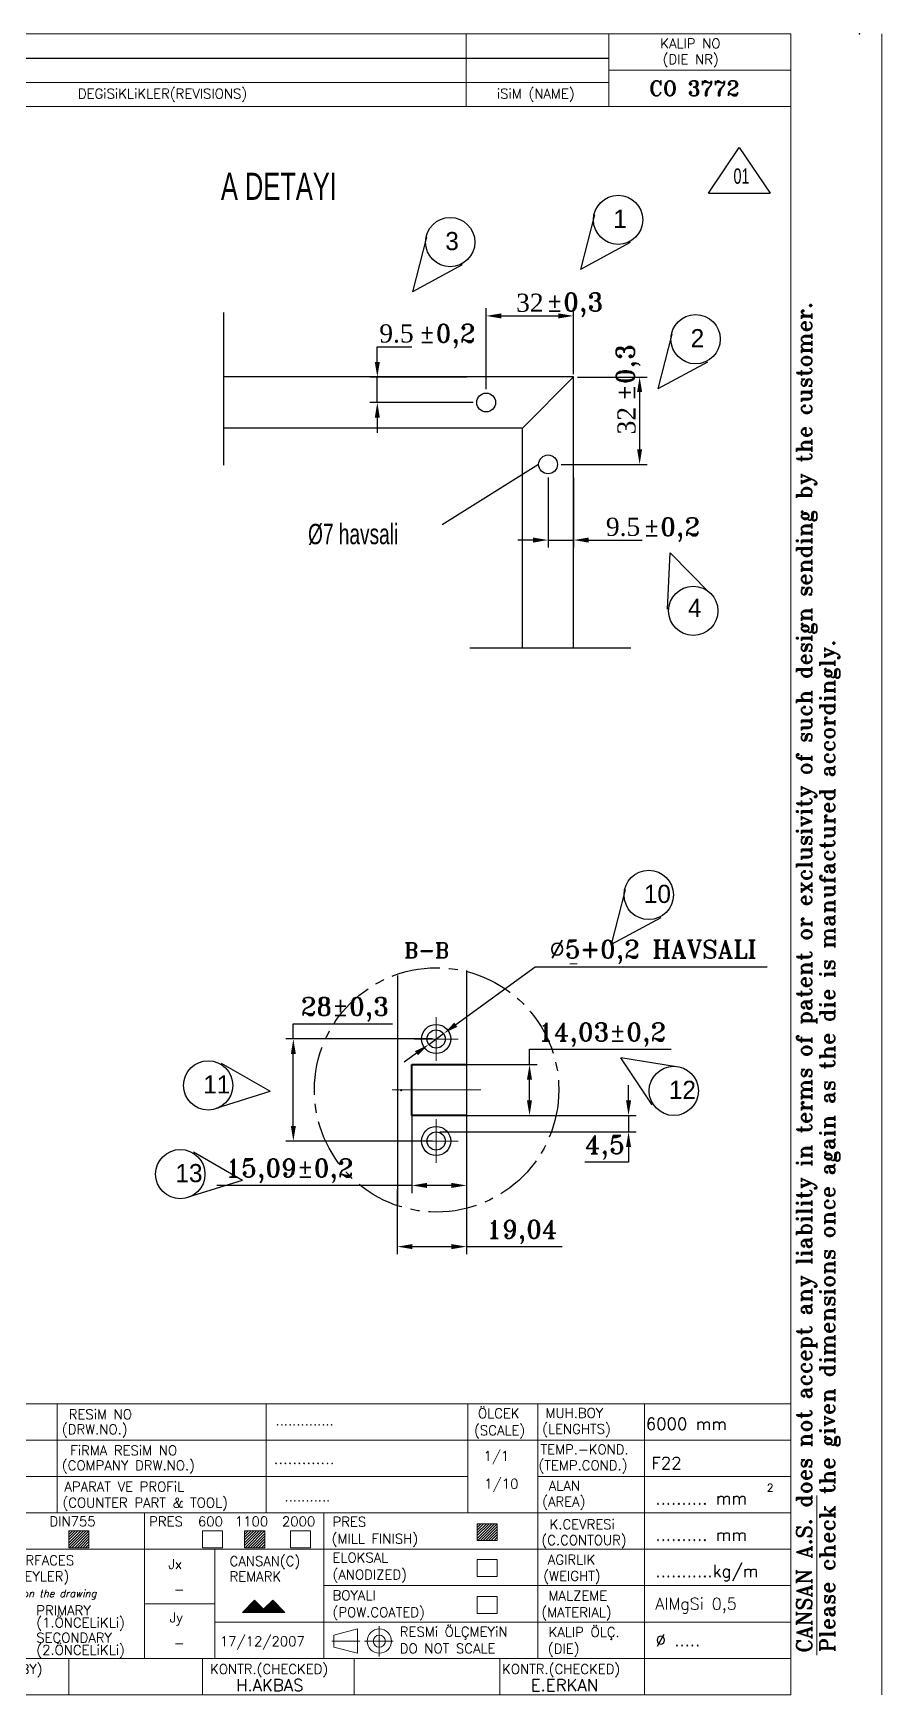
# Model space of a CAD drawing. Header units: millimetres. Extents: x 2665 to 3085, y 1419 to 1697.
# Drawn here: x 2945 to 3084.9, y 1422.7 to 1696.8 of the extents above; entities that cross this region are included whole.
import ezdxf

# ---------------------------------------------------------------- set-up
doc = ezdxf.new("R2010")
doc.units = ezdxf.units.MM
doc.header["$LTSCALE"] = 5
doc.linetypes.add('CENTER', pattern=[1.25, 0.8, -0.15, 0.15, -0.15])
doc.linetypes.add('HIDDEN', pattern=[9.525, 6.35, -3.175])
for name, color, linetype, lineweight in [('cizgi', 7, 'Continuous', 20), ('EKSEN', 6, 'CENTER', 18), ('olcu', 242, 'Continuous', 18), ('VOLLEBREIT', 7, 'Continuous', 40)]:
    doc.layers.add(name, color=color, linetype=linetype, lineweight=lineweight)
doc.styles.add('ROMANT', font='romant.shx', dxfattribs={"height": 3})
doc.dimstyles.new('ISO-25', dxfattribs={"dimtxt": 10, "dimasz": 2.5, "dimexe": 1.25, "dimexo": 0.625, "dimtad": 1, "dimtoh": 1, "dimtxsty": 'ROMANT', "dimcen": 2.5, "dimclrd": 242, "dimclre": 242, "dimclrt": 242, "dimadec": 1, "dimazin": 2, "dimtfac": 1, "dimtmove": 0, "dimatfit": 3, "dimfxl": 0, "dimarcsym": 0})

# ---------------------------------------------------------------- blocks, each defined once
blk = doc.blocks.new('*D159')
at = {"color": 242, "lineweight": -2, "ltscale": 5}
for p, q in [((3029.9, 1623.53), (3029.9, 1611.97)), ((3034.11, 1623.53), (3034.11, 1611.97)), ((3027.4, 1613.22), (3024.9, 1613.22)), ((3029.9, 1613.22), (3034.11, 1613.22)), ((3036.61, 1613.22), (3045.43, 1613.22))]:
    blk.add_line(p, q, dxfattribs=at)
at = {"color": 242, "ltscale": 5}
for points in [[(3027.4, 1613.64), (3027.4, 1612.8), (3029.9, 1613.22)], [(3036.61, 1613.64), (3036.61, 1612.8), (3034.11, 1613.22)]]:
    blk.add_solid(points, dxfattribs=at)
at = {"layer": 'Defpoints', "color": 0, "ltscale": 5}
for p in [(3029.9, 1624.16), (3034.11, 1624.16), (3034.11, 1613.22)]:
    blk.add_point(p, dxfattribs=at)
at = {"color": 242, "ltscale": 5, "insert": (3042.27, 1615.38), "char_height": 3, "attachment_point": 5, "style": 'ROMANT'}
blk.add_mtext('{\\fTimes New Roman|b0|i0|c162|p18;9.5}', dxfattribs=at)
blk = doc.blocks.new('*D160')
at = {"color": 242, "lineweight": -2, "ltscale": 5}
for p, q in [((3019.69, 1638.09), (3019.69, 1651.45)), ((3022.19, 1650.2), (3031.61, 1650.2)), ((3034.11, 1640.6), (3034.11, 1651.45))]:
    blk.add_line(p, q, dxfattribs=at)
at = {"color": 242, "ltscale": 5}
for points in [[(3022.19, 1650.61), (3022.19, 1649.78), (3019.69, 1650.2)], [(3031.61, 1650.61), (3031.61, 1649.78), (3034.11, 1650.2)]]:
    blk.add_solid(points, dxfattribs=at)
at = {"layer": 'Defpoints', "color": 0, "ltscale": 5}
for p in [(3034.11, 1650.2), (3034.11, 1639.97), (3019.69, 1637.46)]:
    blk.add_point(p, dxfattribs=at)
at = {"color": 242, "ltscale": 5, "insert": (3026.9, 1652.35), "char_height": 3, "attachment_point": 5, "style": 'ROMANT'}
blk.add_mtext('{\\fTimes New Roman|b0|i0|c162|p18;32}', dxfattribs=at)
blk = doc.blocks.new('*D161')
at = {"color": 242, "lineweight": -2, "ltscale": 5}
for p, q in [((3001.74, 1642.62), (3001.74, 1645.12)), ((3001.74, 1645.12), (3007.44, 1645.12)), ((3016.52, 1640.12), (3000.49, 1640.12)), ((3001.74, 1635.91), (3001.74, 1640.12)), ((3017.52, 1635.91), (3000.49, 1635.91)), ((3001.74, 1633.41), (3001.74, 1630.91))]:
    blk.add_line(p, q, dxfattribs=at)
at = {"color": 242, "ltscale": 5}
for points in [[(3001.32, 1642.62), (3002.16, 1642.62), (3001.74, 1640.12)], [(3001.32, 1633.41), (3002.16, 1633.41), (3001.74, 1635.91)]]:
    blk.add_solid(points, dxfattribs=at)
at = {"layer": 'Defpoints', "color": 0, "ltscale": 5}
for p in [(3001.74, 1640.12), (3017.15, 1640.12), (3018.14, 1635.91)]:
    blk.add_point(p, dxfattribs=at)
at = {"color": 242, "ltscale": 5, "insert": (3004.9, 1647.28), "char_height": 3, "attachment_point": 5, "style": 'ROMANT'}
blk.add_mtext('{\\fTimes New Roman|b0|i0|c162|p18;9.5}', dxfattribs=at)
blk = doc.blocks.new('*D162')
at = {"color": 242, "lineweight": -2, "ltscale": 5}
for p, q in [((3034.73, 1640.12), (3046.25, 1640.12)), ((3045, 1637.62), (3045, 1628.21)), ((3032.07, 1625.71), (3046.25, 1625.71))]:
    blk.add_line(p, q, dxfattribs=at)
at = {"color": 242, "ltscale": 5}
for points in [[(3044.58, 1637.62), (3045.41, 1637.62), (3045, 1640.12)], [(3044.58, 1628.21), (3045.41, 1628.21), (3045, 1625.71)]]:
    blk.add_solid(points, dxfattribs=at)
at = {"layer": 'Defpoints', "color": 0, "ltscale": 5}
for p in [(3034.11, 1640.12), (3031.45, 1625.71), (3045, 1625.71)]:
    blk.add_point(p, dxfattribs=at)
at = {"color": 242, "ltscale": 5, "insert": (3042.85, 1632.92), "char_height": 3, "attachment_point": 5, "rotation": 90, "style": 'ROMANT'}
blk.add_mtext('{\\fTimes New Roman|b0|i0|c162|p18;32}', dxfattribs=at)
blk = doc.blocks.new('*D163')
at = {"color": 242, "lineweight": -2, "ltscale": 5}
for p, q in [((3026.84, 1526.7), (3026.84, 1529.21)), ((3026.84, 1529.21), (3050.18, 1529.21)), ((3012.4, 1526.7), (3028.09, 1526.7)), ((3026.84, 1520.78), (3026.84, 1524.2)), ((3012.4, 1518.28), (3028.09, 1518.28))]:
    blk.add_line(p, q, dxfattribs=at)
at = {"color": 242, "ltscale": 5}
for points in [[(3026.42, 1524.2), (3027.25, 1524.2), (3026.84, 1526.7)], [(3026.42, 1520.78), (3027.25, 1520.78), (3026.84, 1518.28)]]:
    blk.add_solid(points, dxfattribs=at)
at = {"layer": 'Defpoints', "color": 0, "ltscale": 5}
for p in [(3011.77, 1526.7), (3011.77, 1518.28), (3026.84, 1518.28)]:
    blk.add_point(p, dxfattribs=at)
at = {"color": 242, "ltscale": 5, "insert": (3038.82, 1531.62), "char_height": 3, "attachment_point": 5, "style": 'ROMANT'}
blk.add_mtext('14,03±0,2', dxfattribs=at)
blk = doc.blocks.new('*D164')
at = {"color": 242, "lineweight": -2, "ltscale": 5}
for p, q in [((3007.42, 1521.88), (3007.42, 1505.5)), ((3016.47, 1523.86), (3016.47, 1505.5)), ((3007.42, 1506.75), (2975.3, 1506.75)), ((3013.97, 1506.75), (3009.92, 1506.75))]:
    blk.add_line(p, q, dxfattribs=at)
at = {"color": 242, "ltscale": 5}
for points in [[(3009.92, 1507.17), (3009.92, 1506.34), (3007.42, 1506.75)], [(3013.97, 1507.17), (3013.97, 1506.34), (3016.47, 1506.75)]]:
    blk.add_solid(points, dxfattribs=at)
at = {"layer": 'Defpoints', "color": 0, "ltscale": 5}
for p in [(3016.47, 1524.49), (3007.42, 1522.51), (3016.47, 1506.75)]:
    blk.add_point(p, dxfattribs=at)
at = {"color": 242, "ltscale": 5, "insert": (2987.28, 1509.16), "char_height": 3, "attachment_point": 5, "style": 'ROMANT'}
blk.add_mtext('15,09±0,2', dxfattribs=at)
blk = doc.blocks.new('*D165')
at = {"color": 242, "lineweight": -2, "ltscale": 5}
for p, q in [((3027.75, 1542.77), (3014.68, 1533.26)), ((3066.05, 1542.77), (3027.75, 1542.77)), ((3010.23, 1530.02), (3012.66, 1531.79)), ((3008.21, 1528.55), (3006.19, 1527.08))]:
    blk.add_line(p, q, dxfattribs=at)
at = {"color": 242, "ltscale": 5}
for points in [[(3014.43, 1533.6), (3014.92, 1532.92), (3012.66, 1531.79)], [(3007.96, 1528.89), (3008.45, 1528.22), (3010.23, 1530.02)]]:
    blk.add_solid(points, dxfattribs=at)
at = {"layer": 'Defpoints', "color": 0, "ltscale": 5}
for p in [(3010.23, 1530.02), (3012.66, 1531.79)]:
    blk.add_point(p, dxfattribs=at)
at = {"color": 242, "ltscale": 5, "insert": (3047.21, 1545.26), "char_height": 3, "attachment_point": 5, "style": 'ROMANT'}
blk.add_mtext('{\\fRomanT|b0|i0|c162|p2;%%C5+0,2 HAVSALI}', dxfattribs=at)
blk = doc.blocks.new('*D166')
at = {"color": 242, "lineweight": -2, "ltscale": 5}
for p, q in [((2987.89, 1530.91), (2987.89, 1533.41)), ((2987.89, 1533.41), (3004.23, 1533.41)), ((3010.82, 1530.91), (2986.64, 1530.91)), ((2987.89, 1516.57), (2987.89, 1528.41)), ((3010.82, 1514.07), (2986.64, 1514.07))]:
    blk.add_line(p, q, dxfattribs=at)
at = {"color": 242, "ltscale": 5}
for points in [[(2987.48, 1528.41), (2988.31, 1528.41), (2987.89, 1530.91)], [(2987.48, 1516.57), (2988.31, 1516.57), (2987.89, 1514.07)]]:
    blk.add_solid(points, dxfattribs=at)
at = {"layer": 'Defpoints', "color": 0, "ltscale": 5}
for p in [(2987.89, 1530.91), (3011.44, 1530.91), (3011.44, 1514.07)]:
    blk.add_point(p, dxfattribs=at)
at = {"color": 242, "ltscale": 5, "insert": (2996.38, 1535.82), "char_height": 3, "attachment_point": 5, "style": 'ROMANT'}
blk.add_mtext('28±0,3', dxfattribs=at)
blk = doc.blocks.new('*D167')
at = {"color": 242, "lineweight": -2, "ltscale": 5}
for p, q in [((3005.04, 1506.13), (3005.04, 1495.4)), ((3016.47, 1505.55), (3016.47, 1495.4)), ((3007.54, 1496.65), (3013.97, 1496.65)), ((3016.47, 1496.65), (3032.22, 1496.65))]:
    blk.add_line(p, q, dxfattribs=at)
at = {"color": 242, "ltscale": 5}
for points in [[(3007.54, 1497.07), (3007.54, 1496.24), (3005.04, 1496.65)], [(3013.97, 1497.07), (3013.97, 1496.24), (3016.47, 1496.65)]]:
    blk.add_solid(points, dxfattribs=at)
at = {"layer": 'Defpoints', "color": 0, "ltscale": 5}
for p in [(3005.04, 1506.75), (3016.47, 1506.17), (3016.47, 1496.65)]:
    blk.add_point(p, dxfattribs=at)
at = {"color": 242, "ltscale": 5, "insert": (3025.59, 1499.06), "char_height": 3, "attachment_point": 5, "style": 'ROMANT'}
blk.add_mtext('19,04', dxfattribs=at)
blk = doc.blocks.new('*D171')
at = {"color": 242, "linetype": 'HIDDEN', "lineweight": -2, "ltscale": 5}
for p, q in [((3043.17, 1520.78), (3043.17, 1523.28)), ((3012.57, 1518.28), (3044.42, 1518.28)), ((3043.17, 1518.28), (3043.17, 1515.58)), ((3012.07, 1515.58), (3044.42, 1515.58)), ((3043.17, 1510.58), (3035.97, 1510.58)), ((3043.17, 1513.08), (3043.17, 1510.58))]:
    blk.add_line(p, q, dxfattribs=at)
at = {"color": 242, "linetype": 'HIDDEN', "ltscale": 5}
for points in [[(3042.76, 1520.78), (3043.59, 1520.78), (3043.17, 1518.28)], [(3042.76, 1513.08), (3043.59, 1513.08), (3043.17, 1515.58)]]:
    blk.add_solid(points, dxfattribs=at)
at = {"layer": 'Defpoints', "color": 0, "linetype": 'HIDDEN', "ltscale": 5}
for p in [(3011.94, 1518.28), (3011.44, 1515.58), (3043.17, 1515.58)]:
    blk.add_point(p, dxfattribs=at)
at = {"color": 242, "linetype": 'HIDDEN', "ltscale": 5, "insert": (3039.26, 1513.01), "char_height": 3, "attachment_point": 5, "style": 'ROMANT'}
blk.add_mtext('{\\fRomanT|b0|i0|c162|p2;4,5}', dxfattribs=at)

msp = doc.modelspace()

# ---------------------------------------------------------------- hatches: boundary and pattern name
at = {"layer": 'cizgi', "ltscale": 0.05}
h = msp.add_hatch(dxfattribs=at)
h.set_pattern_fill('ANSI31', color=256, scale=0.1, style=0)
h.set_pattern_definition([(45, (2137.95908, 1103.9476), (-0.2245064, 0.2245064), [])])
h.paths.add_polyline_path([(3021.5282, 1450.9403), (3018.2133, 1450.9403), (3018.2133, 1448.1573), (3021.5282, 1448.1573)])
h = msp.add_hatch(dxfattribs=at)
h.set_pattern_fill('ANSI31', color=256, scale=0.1, style=0)
h.set_pattern_definition([(45, (2070.60426, 1102.7783), (-0.2245064, 0.2245064), [])])
h.paths.add_polyline_path([(2954.1734, 1449.771), (2950.8584, 1449.771), (2950.8584, 1446.988), (2954.1734, 1446.988)])
h = msp.add_hatch(dxfattribs=at)
h.set_pattern_fill('ANSI31', color=256, scale=0.1, style=0)
h.set_pattern_definition([(45, (2099.5954, 1102.7783), (-0.2245064, 0.2245064), [])])
h.paths.add_polyline_path([(2983.1646, 1449.771), (2979.8496, 1449.771), (2979.8496, 1446.988), (2983.1646, 1446.988)])
h = msp.add_hatch(dxfattribs=at)
h.set_pattern_fill('ANSI31', color=256, scale=0.05, style=0)
h.set_pattern_definition([(45, (2109.79003, 1662.786), (-0.112253202, 0.112253202), [])])
h.paths.add_polyline_path([(2986.4975, 1436.3198), (2984.4975, 1438.3198), (2982.9975, 1436.8198), (2981.4975, 1438.3198), (2979.4975, 1436.3198)])

# ---------------------------------------------------------------- linework, layer by layer
at = {"ltscale": 0.05}
msp.add_line((2888.9302, 1692.7216), (3039.9302, 1692.7216), dxfattribs=at)
for p, q in [((3056.3694, 1670.4653), (3061.4347, 1677.9659)), ((3061.4347, 1677.9659), (3066.5, 1670.4653)), ((3056.3694, 1670.4653), (3066.5, 1670.4653)), ((2976.3537, 1650.7867), (2976.3537, 1625.5593)), ((3034.1093, 1640.1248), (2976.3537, 1640.1248)), ((3025.6824, 1631.6979), (3034.1093, 1640.1248)), ((3034.1093, 1595.4332), (3034.1093, 1640.1248)), ((3025.6824, 1631.6979), (2976.3537, 1631.6979)), ((3025.6824, 1595.4332), (3025.6824, 1631.6979)), ((3028.3436, 1625.7104), (3012.4581, 1615.7222)), ((3016.9811, 1595.4332), (3043.5287, 1595.4332))]:
    msp.add_line(p, q)
at = {"color": 0, "linetype": 'Continuous'}
for p, q in [((3037.5635, 1666.8784), (3035.231, 1657.8477)), ((3009.8679, 1663.2036), (3007.5354, 1654.1729)), ((3043.436, 1662.2831), (3035.231, 1657.8477)), ((3015.7403, 1658.6083), (3007.5354, 1654.1729)), ((3050.3321, 1647.1855), (3047.9996, 1638.1548)), ((3056.2046, 1642.5902), (3047.9996, 1638.1548)), ((3049.5962, 1601.8027), (3050.0543, 1611.1185)), ((3056.5694, 1604.4441), (3050.0543, 1611.1185)), ((3042.6108, 1555.5078), (3040.2783, 1546.4771)), ((3048.4833, 1550.9125), (3040.2783, 1546.4771)), ((2976.0038, 1526.9154), (2984.0955, 1522.2766)), ((3047.0672, 1520.0268), (3041.887, 1527.7831)), ((3051.0957, 1526.3017), (3041.887, 1527.7831)), ((2975.1903, 1519.5032), (2984.0955, 1522.2766)), ((2971.4116, 1512.2803), (2979.5033, 1507.6415)), ((2970.5982, 1504.8681), (2979.5033, 1507.6415))]:
    msp.add_line(p, q, dxfattribs=at)
at = {"color": 0}
for p, q in [((3005.0441, 1541.4042), (3005.0441, 1503.5766)), ((3016.4663, 1542.2096), (3016.4663, 1502.7711))]:
    msp.add_line(p, q, dxfattribs=at)
at = {"color": 0, "linetype": 'Continuous'}
for centre in [(3041.4548, 1666.05), (3013.7591, 1662.3752), (3054.2234, 1646.3572), (3053.8445, 1601.5453), (3046.5021, 1554.6795), (2973.8451, 1523.2473), (3050.6333, 1522.3502), (2969.2529, 1508.6122)]:
    msp.add_circle(centre, 4.0675, dxfattribs=at)
for centre in [(3019.6949, 1635.9113), (3029.8959, 1625.7104)]:
    msp.add_circle(centre, 1.5523)
at = {"color": 1, "linetype": 'CENTER', "ltscale": 2}
msp.add_circle((3011.516, 1522.5068), 20.1538, dxfattribs=at)
at = {"color": 0}
for centre, radius in [((3011.443, 1530.9068), 2.4047), ((3011.443, 1530.9068), 1.5029), ((3011.443, 1514.074), 2.4047), ((3011.443, 1514.074), 1.5029)]:
    msp.add_circle(centre, radius, dxfattribs=at)
at = {"layer": 'cizgi', "ltscale": 0.05}
for p, q in [((3081.2658, 1696.612), (3081.2658, 1696.8341)), ((3081.148, 1696.7216), (3081.3815, 1696.7216)), ((3039.9302, 1684.7216), (2888.9302, 1684.7216)), ((2987.3965, 1449.7565), (2987.411, 1449.771)), ((3002.0676, 1434.0303), (3002.0676, 1429.0618)), ((2994.2398, 1431.5738), (2998.8501, 1431.5738)), ((3004.3511, 1431.5738), (2999.6242, 1431.5738))]:
    msp.add_line(p, q, dxfattribs=at)
at = {"layer": 'cizgi'}
for p, q in [((3069.9302, 1696.7216), (2681.9302, 1696.7216)), ((3016.4031, 1696.7216), (3016.4031, 1684.7216)), ((3039.9302, 1684.7216), (3039.9302, 1696.7216)), ((3069.9302, 1422.7216), (3069.9302, 1696.7216)), ((3084.9302, 1696.7216), (3084.9302, 1422.7216)), ((3084.9302, 1422.7216), (3084.9302, 1696.7216)), ((2888.9302, 1688.7216), (3039.9302, 1688.7216)), ((3069.9302, 1690.7216), (3039.9302, 1690.7216)), ((3069.9302, 1684.7216), (3039.9302, 1684.7216)), ((3069.9302, 1456.7216), (3069.9302, 1632.8049)), ((3069.9302, 1481.7216), (3069.9302, 1471.7216)), ((2888.9302, 1470.7216), (3069.9302, 1470.7216)), ((2948.9302, 1470.7216), (2948.9302, 1452.7216)), ((2983.4302, 1470.7216), (2983.4302, 1452.7216)), ((3016.6697, 1470.7216), (3016.6697, 1452.7216)), ((3028.1942, 1470.7216), (3028.1942, 1428.7216)), ((3045.7882, 1470.7216), (3045.7882, 1422.7216)), ((2888.9302, 1464.7216), (3069.9302, 1464.7216)), ((3061.9302, 1464.7216), (3069.9302, 1464.7216)), ((2888.9302, 1458.7216), (3016.6697, 1458.7216)), ((3028.1942, 1458.7216), (3069.9302, 1458.7216)), ((3074.2426, 1429.2675), (3074.2426, 1455.5891)), ((3074.2426, 1429.2675), (3074.2426, 1455.5891)), ((2888.9302, 1452.7216), (3069.9302, 1452.7216)), ((2963.3383, 1452.7216), (2963.3383, 1428.7216)), ((2992.9302, 1452.7216), (2992.9302, 1428.7216)), ((2888.9302, 1446.7216), (3069.9302, 1446.7216)), ((2974.9302, 1446.7216), (2974.9302, 1428.7216)), ((2992.9302, 1440.7216), (3069.9302, 1440.7216)), ((2963.3383, 1437.7355), (2974.9302, 1437.7355)), ((2974.9302, 1434.7216), (2991.9302, 1434.7216)), ((2991.9302, 1434.7216), (3069.9302, 1434.7216)), ((2928.9302, 1428.7216), (3069.9302, 1428.7216)), ((2950.863, 1428.7216), (2950.863, 1422.7216)), ((2972.9302, 1428.7216), (2972.9302, 1422.7216)), ((2997.9302, 1428.7216), (2997.9302, 1422.7216)), ((3021.9302, 1428.7216), (3021.9302, 1422.7216)), ((2681.9302, 1422.7216), (3069.9302, 1422.7216))]:
    msp.add_line(p, q, dxfattribs=at)
for points in [[(3018.2133, 1450.9403), (3021.5282, 1450.9403), (3021.5282, 1448.1573), (3018.2133, 1448.1573)], [(2950.8584, 1449.771), (2954.1734, 1449.771), (2954.1734, 1446.988), (2950.8584, 1446.988)], [(2972.8957, 1449.771), (2976.2107, 1449.771), (2976.2107, 1446.988), (2972.8957, 1446.988)], [(2979.8641, 1449.771), (2983.179, 1449.771), (2983.179, 1446.988), (2979.8641, 1446.988)], [(2987.3965, 1449.771), (2990.7115, 1449.771), (2990.7115, 1446.988), (2987.3965, 1446.988)], [(3018.2133, 1445.038), (3021.5282, 1445.038), (3021.5282, 1442.2549), (3018.2133, 1442.2549)], [(3018.2133, 1438.9131), (3021.5282, 1438.9131), (3021.5282, 1436.1301), (3018.2133, 1436.1301)]]:
    msp.add_lwpolyline(points, close=True, dxfattribs=at)
at = {"layer": 'cizgi', "ltscale": 0.05}
for points in [[(2979.4975, 1436.3198), (2981.4975, 1438.3198), (2982.9975, 1436.8198), (2984.4975, 1438.3198), (2986.4975, 1436.3198)], [(2994.583, 1432.5738), (2998.491, 1433.5738), (2998.491, 1429.5738), (2994.583, 1430.5738)]]:
    msp.add_lwpolyline(points, close=True, dxfattribs=at)
for radius in [2, 0.9967]:
    msp.add_circle((3002.0676, 1431.5738), radius, dxfattribs=at)
at = {"layer": 'EKSEN', "ltscale": 4}
for p, q in [((3011.443, 1534.5138), (3011.443, 1527.2997)), ((3011.443, 1534.5068), (3011.443, 1527.3068)), ((3007.836, 1530.9068), (3015.05, 1530.9068)), ((3007.843, 1530.9068), (3015.043, 1530.9068)), ((3004.2094, 1522.5068), (3018.8227, 1522.5068)), ((3011.443, 1517.7068), (3011.443, 1510.5068)), ((3011.443, 1517.681), (3011.443, 1510.4669)), ((3007.836, 1514.074), (3015.05, 1514.074))]:
    msp.add_line(p, q, dxfattribs=at)
at = {"layer": 'VOLLEBREIT'}
for p, q in [((3007.4151, 1526.6986), (3016.4663, 1526.6986)), ((3007.4151, 1518.2822), (3007.4151, 1526.6986)), ((3016.4663, 1518.2822), (3007.4151, 1518.2822))]:
    msp.add_line(p, q, dxfattribs=at)
at = {"layer": 'VOLLEBREIT', "color": 1, "ltscale": 0.5}
for p in [(3005.083, 1522.5068), (3005.6717, 1522.4904)]:
    msp.add_point(p, dxfattribs=at)

# ---------------------------------------------------------------- texts
at = {"width": 0.7}
for s, height, p in [('A DETAYI', 4.48, (2975.9514, 1669.3431)), ('01', 2.53044, (3060.4822, 1672.0013)), ('Ø7 havsali', 3.36, (2990.3206, 1612.5375))]:
    msp.add_text(s, height=height, dxfattribs=at).set_placement(p)
at = {"color": 0, "linetype": 'Continuous'}
for s, p in [('1', (3040.6486, 1664.7189)), ('3', (3012.9529, 1661.0441)), ('2', (3053.4171, 1645.0261)), ('4', (3052.9707, 1600.5405)), ('10', (3045.6959, 1553.3484)), ('11', (2973.0389, 1521.9162)), ('12', (3049.827, 1521.0191)), ('13', (2968.4467, 1507.2811))]:
    msp.add_text(s, height=3, dxfattribs=at).set_placement(p)
at = {"color": 7, "style": 'ROMANT'}
for s, p in [('.......... mm', (3047.6109, 1454.1311)), ('.......... mm', (3047.6109, 1448.1311)), ('...........kg/m', (3047.6109, 1442.1311))]:
    msp.add_text(s, height=2, dxfattribs=at).set_placement(p)
at = {"color": 242, "ltscale": 5, "char_height": 3, "attachment_point": 5, "style": 'ROMANT'}
for s, insert in [('±0,{\\fRomanT|b0|i0|c162|p2;3}', (3034.275, 1652.0268)), ('±0,{\\fRomanT|b0|i0|c162|p2;2}', (3013.2385, 1646.8588)), ('±0,{\\fRomanT|b0|i0|c162|p2;2}', (3050.2653, 1614.9519))]:
    msp.add_mtext(s, dxfattribs=dict(at, insert=insert))
at = {"color": 242, "ltscale": 5, "insert": (3043.1047, 1640.8224), "char_height": 3, "attachment_point": 5, "rotation": 90, "style": 'ROMANT'}
msp.add_mtext('±0,{\\fRomanT|b0|i0|c162|p2;3}', dxfattribs=at)
at = {"layer": 'cizgi', "style": 'ROMANT'}
for s, height, p in [('KALIP NO', 1.6, (3048.393, 1694.3441)), ('(DIE NR)', 1.6, (3048.7892, 1691.7429)), ('CO 3772', 2.5, (3046.5685, 1686.4982)), ('DEGiSiKLiKLER(REVISIONS)', 1.6, (2952.3661, 1686.0673)), ('iSiM (NAME)', 1.6, (3021.4642, 1686.0673)), ('RESiM NO', 1.6, (2950.8508, 1468.1815)), ('ÖLCEK', 1.6, (3018.3434, 1468.3513)), ('MUH.BOY', 1.6, (3029.4723, 1468.4015)), ('(DRW.NO.)', 1.6, (2949.7207, 1465.7166)), ('..............', 1.6, (2984.9535, 1467.1736)), ('(SCALE)', 1.6, (3017.6954, 1465.5492)), ('(LENGHTS)', 1.6, (3028.9295, 1465.7795)), ('6000 mm', 2, (3046.0142, 1466.4183)), ('FiRMA RESiM NO', 1.6, (2951.1046, 1462.2285)), ('TEMP.-KOND.', 1.6, (3028.6484, 1462.4015)), ('(COMPANY DRW.NO.)', 1.6, (2949.7207, 1459.7636)), ('.............', 1.8, (2984.6494, 1460.7968)), ('1/1', 1.6, (3019.2578, 1461.3004)), ('(TEMP.COND.)', 1.6, (3028.3232, 1459.7795)), (' F22', 2, (3045.5748, 1459.9336)), ('1/10', 1.6, (3019.3884, 1456.7305)), ('APARAT VE PROFiL', 1.6, (2950.1318, 1456.2588)), ('(AREA)', 1.6, (3028.9295, 1453.7795)), ('ALAN', 1.6, (3030.023, 1456.4015)), ('2', 1.28, (3065.9645, 1456.2315)), ('(COUNTER PART & TOOL)', 1.6, (2949.8125, 1453.6054)), ('...........', 1.6, (2986.4459, 1454.6347)), ('DIN755', 1.6, (2947.6712, 1450.5128)), ('PRES', 1.6, (2964.1144, 1450.5128)), ('600', 1.6, (2972.1665, 1450.5128)), ('1100', 1.6, (2978.2631, 1450.5128)), ('2000', 1.6, (2986.0185, 1450.5128)), ('PRES', 1.6, (2994.355, 1450.4559)), ('K.CEVRESi', 1.6, (3030.1526, 1450.0473)), ('(MILL FINISH)', 1.6, (2994.2007, 1447.6582)), ('(C.CONTOUR)', 1.6, (3028.8, 1447.4253)), ('EXPOSED SURFACES', 1.6, (2930.0022, 1444.1082)), ('Jx', 1.6, (2967.2844, 1443.4999)), ('CANSAN(C)', 1.6, (2977.378, 1443.9626)), ('ELOKSAL', 1.6, (2994.355, 1444.5496)), ('AGIRLIK', 1.6, (3029.8687, 1444.2121)), ('(ÖNEMLi YÜZEYLER)', 1.6, (2929.6829, 1441.4548)), ('REMARK', 1.6, (2977.378, 1441.4326)), ('(ANODIZED)', 1.6, (2994.355, 1441.7519)), ('(WEIGHT)', 1.6, (3029.1078, 1441.5274)), ('-', 1.6, (2968.1613, 1439.2729)), ('BOYALI', 1.6, (2994.355, 1438.3365)), ('MALZEME', 1.6, (3029.9811, 1438.2582)), ('PRIMARY', 1.6, (2945.5073, 1435.8331)), ('(POW.COATED)', 1.6, (2994.355, 1435.5388)), ('(MATERIAL)', 1.6, (3028.7976, 1435.5183)), ('AlMgSi 0,5', 1.92, (3047.5984, 1436.7787)), ('(1.ÖNCELiKLi)', 1.6, (2945.5073, 1433.8282)), ('Jy', 1.6, (2967.4733, 1434.6804)), ('RESMi ÖLÇMEYiN', 1.6, (3005.4478, 1432.3177)), ('KALIP ÖLÇ.', 1.6, (3029.9811, 1432.2582)), ('SECONDARY', 1.6, (2945.5073, 1431.3267)), ('(2.ÖNCELiKLi)', 1.6, (2945.5073, 1429.3218)), ('-', 1.6, (2968.1613, 1430.4533)), ('17/12/2007', 1.6, (2975.7877, 1430.7446)), ('DO NOT SCALE', 1.6, (3005.4478, 1429.5603)), ('(DIE)', 1.6, (3029.8697, 1429.5183)), ('%%C .....', 2, (3047.629, 1430.7288)), ('ÇiZEN(DRW.BY)', 1.6, (2930.558, 1426.1531)), ('KONTR.(CHECKED)', 1.6, (2974.1632, 1426.1531)), ('KONTR.(CHECKED)', 1.6, (3022.3269, 1426.1531)), ('H.AKBAS', 2, (2978.4317, 1423.3065)), ('E.ERKAN', 2, (3027.0358, 1423.3065))]:
    msp.add_text(s, height=height, dxfattribs=at).set_placement(p)
for s, p in [('CANSAN A.S. does not accept any liability in terms of patent or exclusivity of such design sending by the customer.', (3073.3845, 1429.6666)), ('Please check the given dimensions once again as the die is manufactured accordingly.', (3077.1992, 1429.7414))]:
    msp.add_text(s, height=2.5, rotation=90, dxfattribs=at).set_placement(p)
at = {"layer": 'cizgi', "color": 242, "style": 'ROMANT'}
msp.add_text('-', height=1.6, dxfattribs=at).set_placement((3033.1935, 1542.6397))
at = {"layer": 'cizgi', "style": 'ROMANT', "oblique": 15}
msp.add_text('Please indicate on the drawing', height=1.2, dxfattribs=at).set_placement((2930.1216, 1438.8283))
at = {"layer": 'olcu', "color": 5, "style": 'ROMANT'}
msp.add_text('B-B', height=2.52, dxfattribs=at).set_placement((3006.1564, 1544.2791))

# ---------------------------------------------------------------- dimensions: what is measured, and where the dimension line sits
dim = msp.add_linear_dim(base=(3034.1093, 1650.1976), p1=(3019.6949, 1637.4636), p2=(3034.1093, 1639.973), text='{\\fTimes New Roman|b0|i0|c162|p18;32}', dimstyle='ISO-25', override={"dimgap": 0.625, "dimtol": 1, "dimlim": 0, "dimtp": 0.3, "dimtm": 0})
dim.commit()
dim.dimension.update_dxf_attribs({"geometry": '*D160', "text_midpoint": (3026.9021, 1652.3486)})
dim = msp.add_linear_dim(base=(3001.7403, 1640.1248), p1=(3018.1426, 1635.9113), p2=(3017.148, 1640.1248), angle=90, text='{\\fTimes New Roman|b0|i0|c162|p18;9.5}', dimstyle='ISO-25')
dim.commit()
dim.dimension.update_dxf_attribs({"geometry": '*D161', "text_midpoint": (3004.9002, 1647.28)})
dim = msp.add_linear_dim(base=(3044.998, 1625.7104), p1=(3034.1093, 1640.1248), p2=(3031.4482, 1625.7104), angle=90, text='{\\fTimes New Roman|b0|i0|c162|p18;32}', dimstyle='ISO-25', override={"dimgap": 0.625, "dimtol": 1, "dimlim": 0, "dimtp": 0.3, "dimtm": 0.3})
dim.commit()
dim.dimension.update_dxf_attribs({"geometry": '*D162', "text_midpoint": (3042.847, 1632.9176)})
dim = msp.add_linear_dim(base=(3034.1093, 1613.2207), p1=(3029.8959, 1624.158), p2=(3034.1093, 1624.158), text='{\\fTimes New Roman|b0|i0|c162|p18;9.5}', dimstyle='ISO-25')
dim.commit()
dim.dimension.update_dxf_attribs({"geometry": '*D159', "text_midpoint": (3042.2693, 1615.376)})
at = {"color": 0}
dim = msp.add_diameter_dim_2p(p1=(3010.2302, 1530.0241), p2=(3012.6558, 1531.7894), text='{\\fRomanT|b0|i0|c162|p2;%%C5+0,2 HAVSALI}', dimstyle='ISO-25', dxfattribs=at)
dim.commit()
dim.dimension.update_dxf_attribs({"geometry": '*D165', "text_midpoint": (3047.2101, 1542.7715), "dimtype": 163})
dim = msp.add_linear_dim(base=(2987.8944, 1530.9068), p1=(3011.443, 1514.074), p2=(3011.443, 1530.9068), angle=90, dimstyle='ISO-25', override={"dimgap": 0.625, "dimdec": 0, "dimlfac": 1.666667, "dimtol": 1, "dimlim": 0, "dimtp": 0.3, "dimtm": 0.3}, dxfattribs=at)
dim.commit()
dim.dimension.update_dxf_attribs({"geometry": '*D166', "text_midpoint": (2996.3765, 1535.8175)})
dim = msp.add_linear_dim(base=(3026.8361, 1518.2822), p1=(3011.7704, 1526.6986), p2=(3011.7704, 1518.2822), angle=90, dimstyle='ISO-25', override={"dimgap": 0.625, "dimlfac": 1.666667, "dimtol": 1, "dimlim": 0, "dimtp": 0.2, "dimtm": 0.2}, dxfattribs=at)
dim.commit()
dim.dimension.update_dxf_attribs({"geometry": '*D163', "text_midpoint": (3038.8182, 1529.2068), "dimtype": 160})
dim = msp.add_linear_dim(base=(3016.4663, 1506.7528), p1=(3007.4151, 1522.5068), p2=(3016.4663, 1524.4894), dimstyle='ISO-25', override={"dimgap": 0.625, "dimlfac": 1.666667, "dimtol": 1, "dimlim": 0, "dimtp": 0.2, "dimtm": 0.2}, dxfattribs=at)
dim.commit()
dim.dimension.update_dxf_attribs({"geometry": '*D164', "text_midpoint": (2987.2847, 1506.7528), "dimtype": 160})
at = {"linetype": 'HIDDEN', "ltscale": 5}
dim = msp.add_linear_dim(base=(3043.1736, 1515.5769), p1=(3011.9407, 1518.2822), p2=(3011.443, 1515.5769), angle=90, text='{\\fRomanT|b0|i0|c162|p2;4,5}', dimstyle='ISO-25', dxfattribs=at)
dim.commit()
dim.dimension.update_dxf_attribs({"geometry": '*D171', "text_midpoint": (3039.2609, 1513.0111)})
at = {"color": 0}
dim = msp.add_linear_dim(base=(3016.4663, 1496.6541), p1=(3005.0441, 1506.7528), p2=(3016.4663, 1506.1735), dimstyle='ISO-25', override={"dimlfac": 1.666667}, dxfattribs=at)
dim.commit()
dim.dimension.update_dxf_attribs({"geometry": '*D167', "text_midpoint": (3025.5913, 1499.0648)})

doc.saveas('drawing.dxf')
